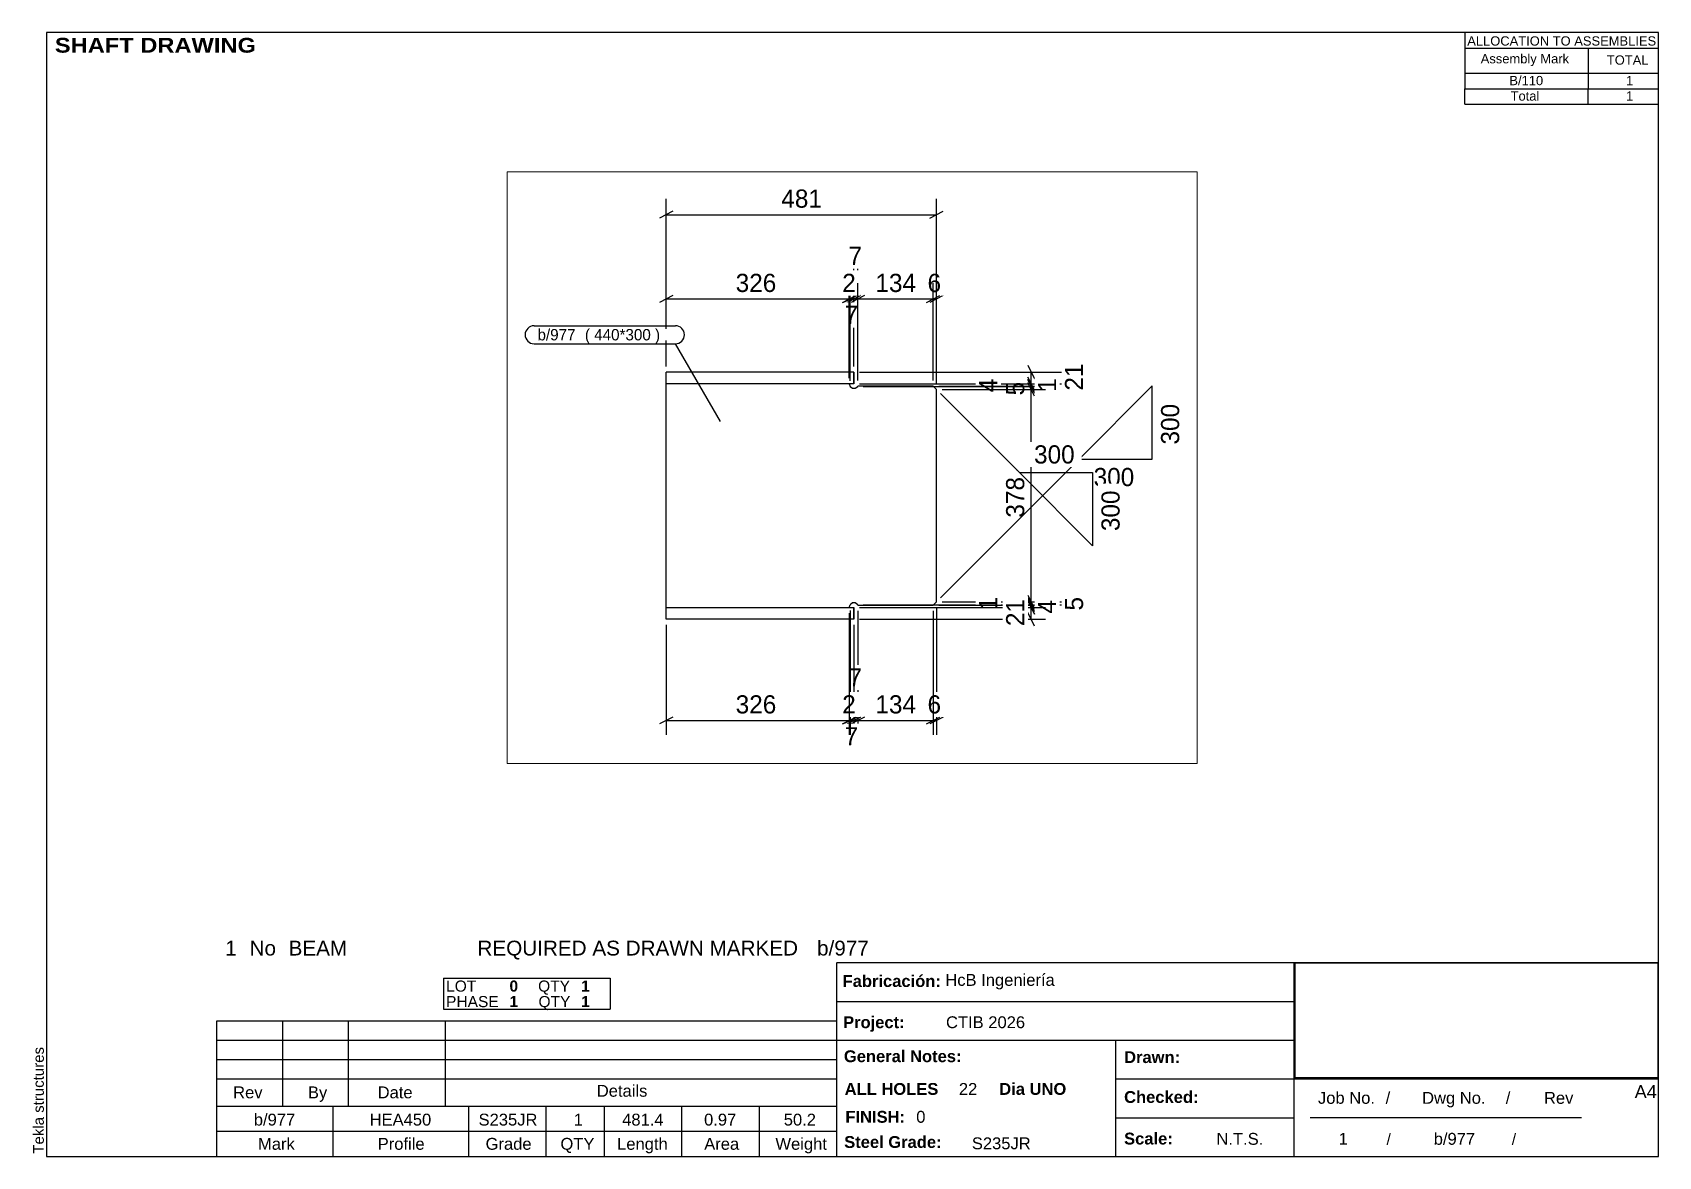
# Paper-space layout 'Layout1' of a CAD drawing. Header units: millimetres. Extents: x 2 to 292, y 5 to 205.
# The model-space entities are those that its viewports show. They can reach past a viewport. Long polylines and large blocks are cut down to what shows.
import ezdxf

# ---------------------------------------------------------------- set-up
doc = ezdxf.new("R2010")
doc.units = ezdxf.units.MM
doc.linetypes.add('DXK_LINE_DOT4', pattern=[0.9408, 0.4704, -0.4704])
doc.layers.add('Viewport layer', color=7, linetype='Continuous', plot=False)
doc.styles.add('Arial', font='ARIAL.TTF', dxfattribs={"height": 0.2})
doc.styles.add('Arial Black', font='ARIBLK.TTF', dxfattribs={"height": 0.2})
doc.styles.add('Arial Bold', font='ARIALBD.TTF', dxfattribs={"height": 0.2})
doc.styles.add('Comic Sans MS', font='COMIC.TTF', dxfattribs={"height": 0.2})

msp = doc.modelspace()

# ---------------------------------------------------------------- linework, layer by layer
at = {"color": 8, "linetype": 'Continuous'}
for p, q in [((283.1, 706.4), (283.1, 1004.8)), ((295.1, 982.4), (271.1, 970.4)), ((283.1, 976.4), (764.5, 976.4)), ((752.5, 970.4), (776.5, 982.4)), ((617.3, 706.4), (617.3, 902.8)), ((624.3, 681.2), (624.3, 902.8)), ((283.1, 706.4), (283.1, 854.8)), ((608.9, 685.4), (608.9, 854.8)), ((610.5, 680.5), (610.5, 852)), ((617.3, 706.4), (617.3, 852)), ((758.5, 681.2), (758.5, 854.8)), ((764.5, 675.2), (764.5, 854.8)), ((295.1, 832.4), (271.1, 820.4)), ((283.1, 826.4), (608.9, 826.4)), ((596.9, 820.4), (620.9, 832.4)), ((598.5, 820.4), (622.5, 832.4)), ((605.3, 820.4), (629.3, 832.4)), ((629.3, 832.4), (605.3, 820.4)), ((610.5, 826.4), (617.3, 826.4)), ((636.3, 832.4), (612.3, 820.4)), ((617.3, 826.4), (624.3, 826.4)), ((746.5, 820.4), (770.5, 832.4)), ((776.5, 832.4), (752.5, 820.4)), ((758.5, 826.4), (764.5, 826.4)), ((634.1, 670.5), (958.7, 670.5)), ((927.1, 682.5), (939.1, 658.5)), ((939.1, 653.2), (927.1, 677.2)), ((933.1, 665.2), (933.1, 670.5)), ((1148.6, 541.3), (1148.6, 671.6)), ((774.5, 665.2), (958.7, 665.2)), ((1018.2, 541.3), (1148.6, 541.3)), ((927.1, 299.6), (939.1, 275.6)), ((927.1, 299.6), (939.1, 275.6)), ((939.1, 270.3), (927.1, 294.3)), ((927.1, 294.3), (939.1, 270.3)), ((939.1, 269.6), (927.1, 293.6)), ((927.1, 293.6), (939.1, 269.6)), ((624.3, 271.6), (624.3, 50.8)), ((624.3, 271.6), (624.3, 50.8)), ((634.1, 282.3), (1009.5, 282.3)), ((634.1, 282.3), (958.7, 282.3)), ((758.5, 271.6), (758.5, 50.8)), ((764.5, 277.6), (764.5, 50.8)), ((768.5, 281.6), (958.7, 281.6)), ((774.5, 287.6), (958.7, 287.6)), ((774.5, 287.6), (1009.5, 287.6)), ((939.1, 265.4), (927.1, 289.4)), ((933.1, 282.3), (933.1, 287.6)), ((933.1, 281.6), (933.1, 282.3)), ((933.1, 277.4), (933.1, 281.6)), ((283.1, 246.4), (283.1, 50.8)), ((617.3, 246.4), (617.3, 50.8)), ((295.1, 82.4), (271.1, 70.4)), ((598.5, 70.4), (622.5, 82.4)), ((605.3, 70.4), (629.3, 82.4)), ((629.3, 82.4), (605.3, 70.4)), ((610.5, 76.4), (617.3, 76.4)), ((636.3, 82.4), (612.3, 70.4)), ((617.3, 76.4), (624.3, 76.4)), ((746.5, 70.4), (770.5, 82.4)), ((776.5, 82.4), (752.5, 70.4)), ((758.5, 76.4), (764.5, 76.4))]:
    msp.add_line(p, q, dxfattribs=at)
at = {"color": 7, "linetype": 'Continuous'}
for p, q in [((283.1, 256.4), (283.1, 696.4)), ((617.3, 696.4), (283.1, 696.4)), ((617.3, 675.4), (617.3, 696.4)), ((617.3, 675.4), (283.1, 675.4)), ((608.9, 675.4), (610.5, 670.5)), ((610.5, 670.5), (614.7, 667.4)), ((614.7, 667.4), (619.9, 667.4)), ((619.9, 667.4), (624.1, 670.5)), ((624.1, 670.5), (624.3, 671.2)), ((758.5, 671.2), (624.3, 671.2)), ((764.5, 665.2), (758.5, 671.2)), ((764.5, 287.6), (764.5, 665.2)), ((283.1, 277.4), (617.3, 277.4)), ((608.9, 277.4), (610.5, 282.3)), ((614.7, 285.4), (610.5, 282.3)), ((619.9, 285.4), (614.7, 285.4)), ((617.3, 256.4), (617.3, 277.4)), ((624.1, 282.3), (619.9, 285.4)), ((624.3, 281.6), (624.1, 282.3)), ((624.3, 281.6), (758.5, 281.6)), ((764.5, 287.6), (758.5, 281.6)), ((617.3, 256.4), (283.1, 256.4))]:
    msp.add_line(p, q, dxfattribs=at)
at = {"color": 7, "linetype": 'DXK_LINE_DOT4'}
for p, q in [((617.3, 696.4), (617.3, 675.4)), ((624.1, 670.5), (624.3, 671.2)), ((617.3, 277.4), (617.3, 256.4)), ((624.1, 282.3), (624.3, 281.6))]:
    msp.add_line(p, q, dxfattribs=at)

# ---------------------------------------------------------------- wipeouts: each hides what was drawn before it
at = {"color": 0}
msp.add_wipeout([(132.4, 752.7), (132.4, 772.7), (54, 772.7), (54, 752.7)], dxfattribs=at)

# ---------------------------------------------------------------- next in the draw order: wipeouts: each hides what was drawn before it
for points in [[(565.9, 982.4), (565.9, 1027.2), (481.8, 1027.2), (481.8, 982.4)], [(640.2, 880.4), (640.2, 925.2), (601.4, 925.2), (601.4, 880.4)], [(491.5, 832.4), (491.5, 877.2), (400.5, 877.2), (400.5, 832.4)], [(781, 832.4), (781, 877.2), (742.1, 877.2), (742.1, 832.4)], [(633.3, 775.6), (633.3, 820.4), (594.4, 820.4), (594.4, 775.6)], [(132.4, 752.7), (132.4, 772.7), (54, 772.7), (54, 752.7)], [(927.1, 687.3), (882.3, 687.3), (882.3, 648.4), (927.1, 648.4)], [(879.1, 298), (834.3, 298), (834.3, 266), (879.1, 266)], [(1031.9, 304.4), (987.1, 304.4), (987.1, 265.5), (1031.9, 265.5)], [(781, 82.4), (781, 127.2), (742.1, 127.2), (742.1, 82.4)]]:
    msp.add_wipeout(points, dxfattribs=at)

# ---------------------------------------------------------------- next in the draw order: linework, layer by layer
at = {"color": 8, "linetype": 'Continuous'}
for p, q in [((764.5, 675.2), (764.5, 1004.8)), ((608.9, 685.4), (608.9, 854.8)), ((610.5, 680.5), (610.5, 854.8)), ((758.5, 681.2), (758.5, 854.8)), ((596.9, 820.4), (620.9, 832.4)), ((622.5, 832.4), (598.5, 820.4)), ((608.9, 826.4), (610.5, 826.4)), ((746.5, 820.4), (770.5, 832.4)), ((627.3, 696.4), (1009.5, 696.4)), ((927.1, 708.4), (939.1, 684.4)), ((933.1, 675.4), (933.1, 696.4)), ((627.3, 675.4), (1009.5, 675.4)), ((627.3, 675.4), (958.7, 675.4)), ((768.5, 671.2), (958.7, 671.2)), ((939.1, 663.4), (927.1, 687.4)), ((927.1, 687.4), (939.1, 663.4)), ((939.1, 659.2), (927.1, 683.2)), ((927.1, 683.2), (939.1, 659.2)), ((939.1, 658.5), (927.1, 682.5)), ((933.1, 671.2), (933.1, 675.4)), ((933.1, 670.5), (933.1, 671.2)), ((627.3, 277.4), (961.5, 277.4)), ((758.5, 271.6), (758.5, 50.8)), ((768.5, 281.6), (961.5, 281.6)), ((624.3, 76.4), (758.5, 76.4)), ((746.5, 70.4), (770.5, 82.4))]:
    msp.add_line(p, q, dxfattribs=at)
at = {"color": 7, "linetype": 'Continuous'}
msp.add_arc((48, 762.7), 16, 90, 270, dxfattribs=at)

# ---------------------------------------------------------------- next in the draw order: texts
at = {"color": 3, "style": 'Comic Sans MS'}
for s, height, p in [('481', 32.38, (488.2, 988.8)), ('7', 32.4, (607.8, 886.8)), ('326', 32.38, (406.9, 838.8)), ('6', 32.4, (748.5, 838.8)), ('7', 32.4, (600.8, 782)), ('b/977', 20.23, (54, 752.7)), ('6', 32.4, (748.5, 88.8))]:
    msp.add_text(s, height=height, dxfattribs=at).set_placement(p)
for s, p in [('5', (920.7, 654.8)), ('1', (872.7, 272.4)), ('5', (1025.5, 271.9))]:
    msp.add_text(s, height=32.4, rotation=90.0002, dxfattribs=at).set_placement(p)

# ---------------------------------------------------------------- next in the draw order: wipeouts: each hides what was drawn before it
at = {"color": 0}
msp.add_wipeout([(293.7, 752.7), (293.7, 772.7), (138.4, 772.7), (138.4, 752.7)], dxfattribs=at)

# ---------------------------------------------------------------- next in the draw order: wipeouts: each hides what was drawn before it
for points in [[(629.1, 832.4), (629.1, 877.2), (590.2, 877.2), (590.2, 832.4)], [(293.7, 752.7), (293.7, 772.7), (138.4, 772.7), (138.4, 752.7)], [(1031.9, 714.9), (987.1, 714.9), (987.1, 656.9), (1031.9, 656.9)], [(879.1, 692.7), (834.3, 692.7), (834.3, 653.9), (879.1, 653.9)], [(733.5, 82.4), (733.5, 127.2), (649.3, 127.2), (649.3, 82.4)]]:
    msp.add_wipeout(points, dxfattribs=at)

# ---------------------------------------------------------------- next in the draw order: linework, layer by layer
at = {"color": 8, "linetype": 'Continuous'}
for p, q in [((624.3, 681.2), (624.3, 854.8)), ((636.3, 832.4), (612.3, 820.4)), ((624.3, 826.4), (758.5, 826.4)), ((634.1, 670.5), (961.5, 670.5)), ((768.5, 671.2), (961.5, 671.2)), ((1018.2, 541.3), (1148.6, 671.6)), ((636.3, 82.4), (612.3, 70.4))]:
    msp.add_line(p, q, dxfattribs=at)
at = {"color": 7, "linetype": 'Continuous'}
for p, q in [((48, 778.7), (299.7, 778.7)), ((48, 746.7), (299.7, 746.7)), ((379.7, 608.1), (299.7, 746.7))]:
    msp.add_line(p, q, dxfattribs=at)
msp.add_arc((299.7, 762.7), 16, 270, 90, dxfattribs=at)

# ---------------------------------------------------------------- next in the draw order: texts
at = {"color": 3, "style": 'Comic Sans MS'}
for s, height, p in [('2', 32.4, (596.6, 838.8)), ('(\xa0440*300\xa0) ', 20.234, (138.4, 752.7)), ('134', 32.38, (655.7, 88.8))]:
    msp.add_text(s, height=height, dxfattribs=at).set_placement(p)
for s, height, p in [('21', 32.38, (1025.5, 663.3)), ('4', 32.4, (872.7, 660.3))]:
    msp.add_text(s, height=height, rotation=90.0002, dxfattribs=at).set_placement(p)

# ---------------------------------------------------------------- next in the draw order: wipeouts: each hides what was drawn before it
at = {"color": 0}
msp.add_wipeout([(640.2, 130.4), (640.2, 175.2), (601.4, 175.2), (601.4, 130.4)], dxfattribs=at)

# ---------------------------------------------------------------- next in the draw order: linework, layer by layer
at = {"color": 8, "linetype": 'Continuous'}
for p, q in [((610.5, 272.3), (610.5, 48)), ((617.3, 246.4), (617.3, 48))]:
    msp.add_line(p, q, dxfattribs=at)

# ---------------------------------------------------------------- next in the draw order: texts
at = {"color": 3, "style": 'Comic Sans MS'}
msp.add_text('7', height=32.4, dxfattribs=at).set_placement((607.8, 136.8))

# ---------------------------------------------------------------- next in the draw order: wipeouts: each hides what was drawn before it
at = {"color": 0}
for points in [[(733.5, 832.4), (733.5, 877.2), (649.3, 877.2), (649.3, 832.4)], [(983.9, 686.8), (939.1, 686.8), (939.1, 654.8), (983.9, 654.8)], [(1203, 652), (1158.2, 652), (1158.2, 561), (1203, 561)], [(1128.9, 486.9), (1128.9, 531.7), (1037.9, 531.7), (1037.9, 486.9)]]:
    msp.add_wipeout(points, dxfattribs=at)

# ---------------------------------------------------------------- next in the draw order: linework, layer by layer
at = {"color": 8, "linetype": 'Continuous'}
for p, q in [((939.1, 653.2), (927.1, 677.2)), ((774.5, 665.2), (958.7, 665.2)), ((933.1, 287.6), (933.1, 665.2)), ((1042.5, 517.6), (1042.5, 387.2))]:
    msp.add_line(p, q, dxfattribs=at)

# ---------------------------------------------------------------- next in the draw order: texts
at = {"color": 3, "style": 'Comic Sans MS'}
for s, p in [('134', (655.7, 838.8)), ('300', (1044.3, 493.3))]:
    msp.add_text(s, height=32.38, dxfattribs=at).set_placement(p)
for s, height, p in [('1', 32.4, (977.5, 661.2)), ('300', 32.38, (1196.6, 567.4))]:
    msp.add_text(s, height=height, rotation=90.0002, dxfattribs=at).set_placement(p)

# ---------------------------------------------------------------- next in the draw order: wipeouts: each hides what was drawn before it
at = {"color": 0}
msp.add_wipeout([(633.3, 25.6), (633.3, 70.4), (594.4, 70.4), (594.4, 25.6)], dxfattribs=at)

# ---------------------------------------------------------------- next in the draw order: linework, layer by layer
at = {"color": 8, "linetype": 'Continuous'}
for p, q in [((608.9, 267.4), (608.9, 50.8)), ((610.5, 272.3), (610.5, 50.8)), ((596.9, 70.4), (620.9, 82.4)), ((622.5, 82.4), (598.5, 70.4)), ((608.9, 76.4), (610.5, 76.4))]:
    msp.add_line(p, q, dxfattribs=at)

# ---------------------------------------------------------------- next in the draw order: texts
at = {"color": 3, "style": 'Comic Sans MS'}
msp.add_text('7', height=32.4, dxfattribs=at).set_placement((600.8, 32))

# ---------------------------------------------------------------- next in the draw order: wipeouts: each hides what was drawn before it
at = {"color": 0}
for points in [[(927.1, 521.9), (882.3, 521.9), (882.3, 430.9), (927.1, 430.9)], [(983.9, 298.9), (939.1, 298.9), (939.1, 260.1), (983.9, 260.1)]]:
    msp.add_wipeout(points, dxfattribs=at)

# ---------------------------------------------------------------- next in the draw order: linework, layer by layer
at = {"color": 8, "linetype": 'Continuous'}
for p, q in [((771.6, 658.1), (912.2, 517.6)), ((912.2, 517.6), (1042.5, 387.2)), ((912.2, 517.6), (1042.5, 517.6)), ((627.3, 277.4), (958.7, 277.4)), ((927.1, 289.4), (939.1, 265.4)), ((939.1, 244.4), (927.1, 268.4)), ((933.1, 256.4), (933.1, 277.4)), ((627.3, 256.4), (958.7, 256.4))]:
    msp.add_line(p, q, dxfattribs=at)

# ---------------------------------------------------------------- next in the draw order: texts
at = {"color": 3, "style": 'Comic Sans MS'}
for s, height, p in [('378', 32.38, (920.7, 437.3)), ('4', 32.4, (977.5, 266.5))]:
    msp.add_text(s, height=height, rotation=90.0002, dxfattribs=at).set_placement(p)

# ---------------------------------------------------------------- next in the draw order: wipeouts: each hides what was drawn before it
at = {"color": 0}
msp.add_wipeout([(629.1, 82.4), (629.1, 127.2), (590.2, 127.2), (590.2, 82.4)], dxfattribs=at)

# ---------------------------------------------------------------- next in the draw order: linework, layer by layer
at = {"color": 8, "linetype": 'Continuous'}
for p, q in [((608.9, 267.4), (608.9, 50.8)), ((283.1, 76.4), (608.9, 76.4)), ((596.9, 70.4), (620.9, 82.4))]:
    msp.add_line(p, q, dxfattribs=at)

# ---------------------------------------------------------------- next in the draw order: texts
at = {"color": 3, "style": 'Comic Sans MS'}
msp.add_text('2', height=32.4, dxfattribs=at).set_placement((596.6, 88.8))

# ---------------------------------------------------------------- next in the draw order: wipeouts: each hides what was drawn before it
at = {"color": 0}
for points in [[(1096.9, 497.9), (1052.1, 497.9), (1052.1, 406.9), (1096.9, 406.9)], [(927.1, 295.9), (882.3, 295.9), (882.3, 237.9), (927.1, 237.9)]]:
    msp.add_wipeout(points, dxfattribs=at)

# ---------------------------------------------------------------- next in the draw order: linework, layer by layer
at = {"color": 8, "linetype": 'Continuous'}
msp.add_line((771.6, 294.7), (1018.2, 541.3), dxfattribs=at)

# ---------------------------------------------------------------- next in the draw order: texts
at = {"color": 3, "style": 'Comic Sans MS'}
for s, p in [('300', (1090.5, 413.3)), ('21', (920.7, 244.3))]:
    msp.add_text(s, height=32.38, rotation=90.0002, dxfattribs=at).set_placement(p)

# ---------------------------------------------------------------- next in the draw order: wipeouts: each hides what was drawn before it
at = {"color": 0}
msp.add_wipeout([(491.5, 82.4), (491.5, 127.2), (400.5, 127.2), (400.5, 82.4)], dxfattribs=at)

# ---------------------------------------------------------------- next in the draw order: texts
at = {"color": 3, "style": 'Comic Sans MS'}
msp.add_text('326', height=32.38, dxfattribs=at).set_placement((406.9, 88.8))

# ---------------------------------------------------------------- next in the draw order: wipeouts: each hides what was drawn before it
at = {"color": 0}
msp.add_wipeout([(1022.8, 527.2), (1022.8, 572), (931.8, 572), (931.8, 527.2)], dxfattribs=at)

# ---------------------------------------------------------------- next in the draw order: texts
at = {"color": 3, "style": 'Comic Sans MS'}
msp.add_text('300', height=32.38, dxfattribs=at).set_placement((938.2, 533.6))

psp = doc.layouts.get("Layout1")

# ---------------------------------------------------------------- linework, layer by layer
at = {"color": 5, "linetype": 'Continuous'}
for p, q in [((292, 205), (5, 205)), ((5, 205), (5, 5)), ((292, 5), (292, 205)), ((5, 5), (292, 5))]:
    psp.add_line(p, q, dxfattribs=at)
at = {"color": 7, "linetype": 'Continuous'}
for p, q in [((257.51, 205), (257.51, 197.75)), ((257.57, 202.24), (292, 202.24)), ((279.49, 202.24), (279.49, 197.75)), ((257.51, 197.75), (257.51, 195)), ((257.57, 197.75), (292, 197.75)), ((279.49, 197.75), (279.49, 195)), ((257.51, 192.23), (257.51, 194.99)), ((257.54, 194.99), (292, 194.99)), ((279.49, 192.23), (279.49, 194.99)), ((257.51, 192.23), (292, 192.23)), ((145.72, 5), (145.72, 39.5)), ((145.75, 39.5), (292, 39.5)), ((227.14, 5), (227.14, 39.5)), ((75.68, 36.74), (105.35, 36.74)), ((75.68, 36.74), (75.68, 33.98)), ((105.35, 36.74), (105.35, 33.98)), ((75.68, 33.98), (75.68, 31.22)), ((105.35, 33.98), (105.35, 31.22)), ((145.72, 32.6), (227.14, 32.6)), ((35.31, 13.97), (35.31, 29.15)), ((35.31, 29.15), (145.71, 29.15)), ((47.04, 13.97), (47.04, 29.15)), ((58.77, 13.97), (58.77, 29.15)), ((75.68, 31.22), (105.35, 31.22)), ((76.02, 13.97), (76.02, 29.15)), ((145.71, 13.97), (145.71, 29.15)), ((35.31, 25.7), (145.71, 25.7)), ((145.72, 25.7), (227.14, 25.7)), ((195.4, 5), (195.4, 25.7)), ((35.31, 22.25), (145.71, 22.25)), ((35.31, 18.8), (145.71, 18.8)), ((195.4, 18.8), (292, 18.8)), ((35.31, 13.96), (145.71, 13.97)), ((35.31, 9.49), (35.31, 13.96)), ((56.01, 9.49), (56.01, 13.97)), ((80.16, 9.49), (80.16, 13.97)), ((93.96, 9.49), (93.96, 13.97)), ((104.31, 9.49), (104.31, 13.97)), ((118.11, 9.49), (118.11, 13.97)), ((131.91, 9.49), (131.91, 13.97)), ((195.4, 11.9), (227.14, 11.9)), ((229.99, 11.92), (278.29, 11.92)), ((35.31, 9.48), (145.72, 9.49)), ((35.31, 5), (35.31, 9.48)), ((56.01, 5), (56.01, 9.48)), ((80.16, 5), (80.16, 9.48)), ((93.96, 5), (93.96, 9.48)), ((104.31, 5), (104.31, 9.48)), ((118.11, 5), (118.11, 9.48)), ((131.91, 5), (131.91, 9.48))]:
    psp.add_line(p, q, dxfattribs=at)
at = {"color": 2, "linetype": 'Continuous'}
for p, q in [((227.28, 39.46), (291.86, 39.46)), ((227.29, 19.02), (227.29, 39.46)), ((291.96, 19.03), (291.96, 39.47)), ((227.28, 19.03), (291.86, 19.03))]:
    psp.add_line(p, q, dxfattribs=at)

# ---------------------------------------------------------------- texts
at = {"color": 7}
for s, height, style, p in [(' SHAFT DRAWING', 2.6342, 'Arial Black', (5.3, 201.42)), ('ALLOCATION TO ASSEMBLIES', 1.6475, 'Arial', (257.95, 202.68)), ('Assembly Mark', 1.6475, 'Arial', (260.35, 199.52)), ('TOTAL', 1.648, 'Arial', (282.81, 199.28)), ('REQUIRED AS DRAWN MARKED', 2.636, 'Arial', (81.71, 40.76)), ('b/977', 2.636, 'Arial', (142.18, 40.76)), ('1', 2.64, 'Arial', (36.8, 40.76)), ('No', 2.636, 'Arial', (41.13, 40.76)), ('BEAM', 2.636, 'Arial', (48.08, 40.76)), ('b/977', 2.109, 'Arial', (41.89, 10.5)), ('HEA450', 2.109, 'Arial', (62.51, 10.5)), ('S235JR', 2.109, 'Arial', (81.91, 10.5)), ('1', 2.11, 'Arial', (98.86, 10.5)), ('481.4', 2.109, 'Arial', (107.48, 10.5)), ('0.97', 2.109, 'Arial', (122.06, 10.5)), ('50.2', 2.109, 'Arial', (136.25, 10.5)), ('FINISH:', 2.107, 'Arial Bold', (147.22, 11)), ('0', 2.11, 'Arial', (159.84, 11))]:
    psp.add_text(s, height=height, dxfattribs=dict(at, style=style)).set_placement(p)
at = {"color": 7, "linetype": 'Continuous'}
for s, height, style, p in [('B/110', 1.648, 'Arial', (265.45, 195.63)), ('1', 1.65, 'Arial', (286.23, 195.63)), ('Total', 1.648, 'Arial', (265.67, 192.88)), ('1', 1.65, 'Arial', (286.21, 192.88)), ('LOT', 1.977, 'Arial', (76.13, 34.33)), ('0', 1.98, 'Arial Bold', (87.41, 34.33)), ('QTY', 1.977, 'Arial', (92.51, 34.33)), ('1', 1.98, 'Arial Bold', (100.18, 34.33)), ('Fabricación:', 2.1074, 'Arial Bold', (146.73, 35.16)), ('HcB Ingeniería', 2.1088, 'Arial', (165.02, 35.36)), ('PHASE', 1.977, 'Arial', (76.13, 31.57)), ('1', 1.98, 'Arial Bold', (87.41, 31.57)), ('QTY', 1.977, 'Arial', (92.58, 31.57)), ('1', 1.98, 'Arial Bold', (100.18, 31.57)), ('Project:', 2.107, 'Arial Bold', (146.81, 27.83)), ('CTIB 2026', 2.109, 'Arial', (165.14, 27.83)), ('General Notes:', 2.1074, 'Arial Bold', (146.96, 21.78)), ('Drawn:', 2.107, 'Arial Bold', (196.85, 21.62)), ('Rev', 2.109, 'Arial', (38.21, 15.35)), ('By', 2.109, 'Arial', (51.53, 15.35)), ('Date', 2.109, 'Arial', (63.94, 15.35)), ('Details', 2.109, 'Arial', (102.96, 15.63)), ('ALL HOLES', 2.107, 'Arial Bold', (147.1, 15.96)), ('22', 2.109, 'Arial', (167.43, 15.96)), ('Dia UNO', 2.107, 'Arial Bold', (174.62, 15.96)), ('A4', 2.307, 'Arial', (287.76, 15.38)), ('Checked:', 2.107, 'Arial Bold', (196.85, 14.53)), ('Job No.', 2.109, 'Arial', (231.37, 14.37)), ('/', 2.11, 'Arial', (243.42, 14.37)), ('Dwg No.', 2.109, 'Arial', (249.91, 14.37)), ('/', 2.11, 'Arial', (264.81, 14.37)), ('Rev', 2.109, 'Arial', (271.61, 14.37)), ('Steel Grade:', 2.1074, 'Arial Bold', (147.01, 6.52)), ('Scale:', 2.107, 'Arial Bold', (196.85, 7.13)), ('N.T.S.', 2.109, 'Arial', (213.29, 7.08)), ('1', 2.11, 'Arial', (235.04, 7.08)), ('/', 1.98, 'Arial', (243.58, 7.08)), ('b/977', 2.109, 'Arial', (251.98, 7.08)), ('/', 1.98, 'Arial', (265.88, 7.08)), ('Mark', 2.109, 'Arial', (42.64, 6.19)), ('Profile', 2.109, 'Arial', (63.95, 6.19)), ('Grade', 2.109, 'Arial', (83.16, 6.19)), ('QTY', 2.109, 'Arial', (96.49, 6.19)), ('Length', 2.109, 'Arial', (106.58, 6.19)), ('Area', 2.109, 'Arial', (122.09, 6.19)), ('Weight', 2.109, 'Arial', (134.77, 6.19)), ('S235JR', 2.109, 'Arial', (169.74, 6.28))]:
    psp.add_text(s, height=height, dxfattribs=dict(at, style=style)).set_placement(p)
at = {"color": 174, "linetype": 'Continuous', "style": 'Arial'}
psp.add_text('Tekla structures', height=1.9102, rotation=90, dxfattribs=at).set_placement((4.5, 5.5))

# ---------------------------------------------------------------- viewports
at = {"layer": 'Viewport layer', "view_target_point": (614.28, 526.4)}
psp.add_viewport(center=(148.43, 127.59), size=(122.86, 105.28), view_center_point=(0, 0), view_height=1052.8, dxfattribs=at)

doc.saveas('drawing.dxf')
